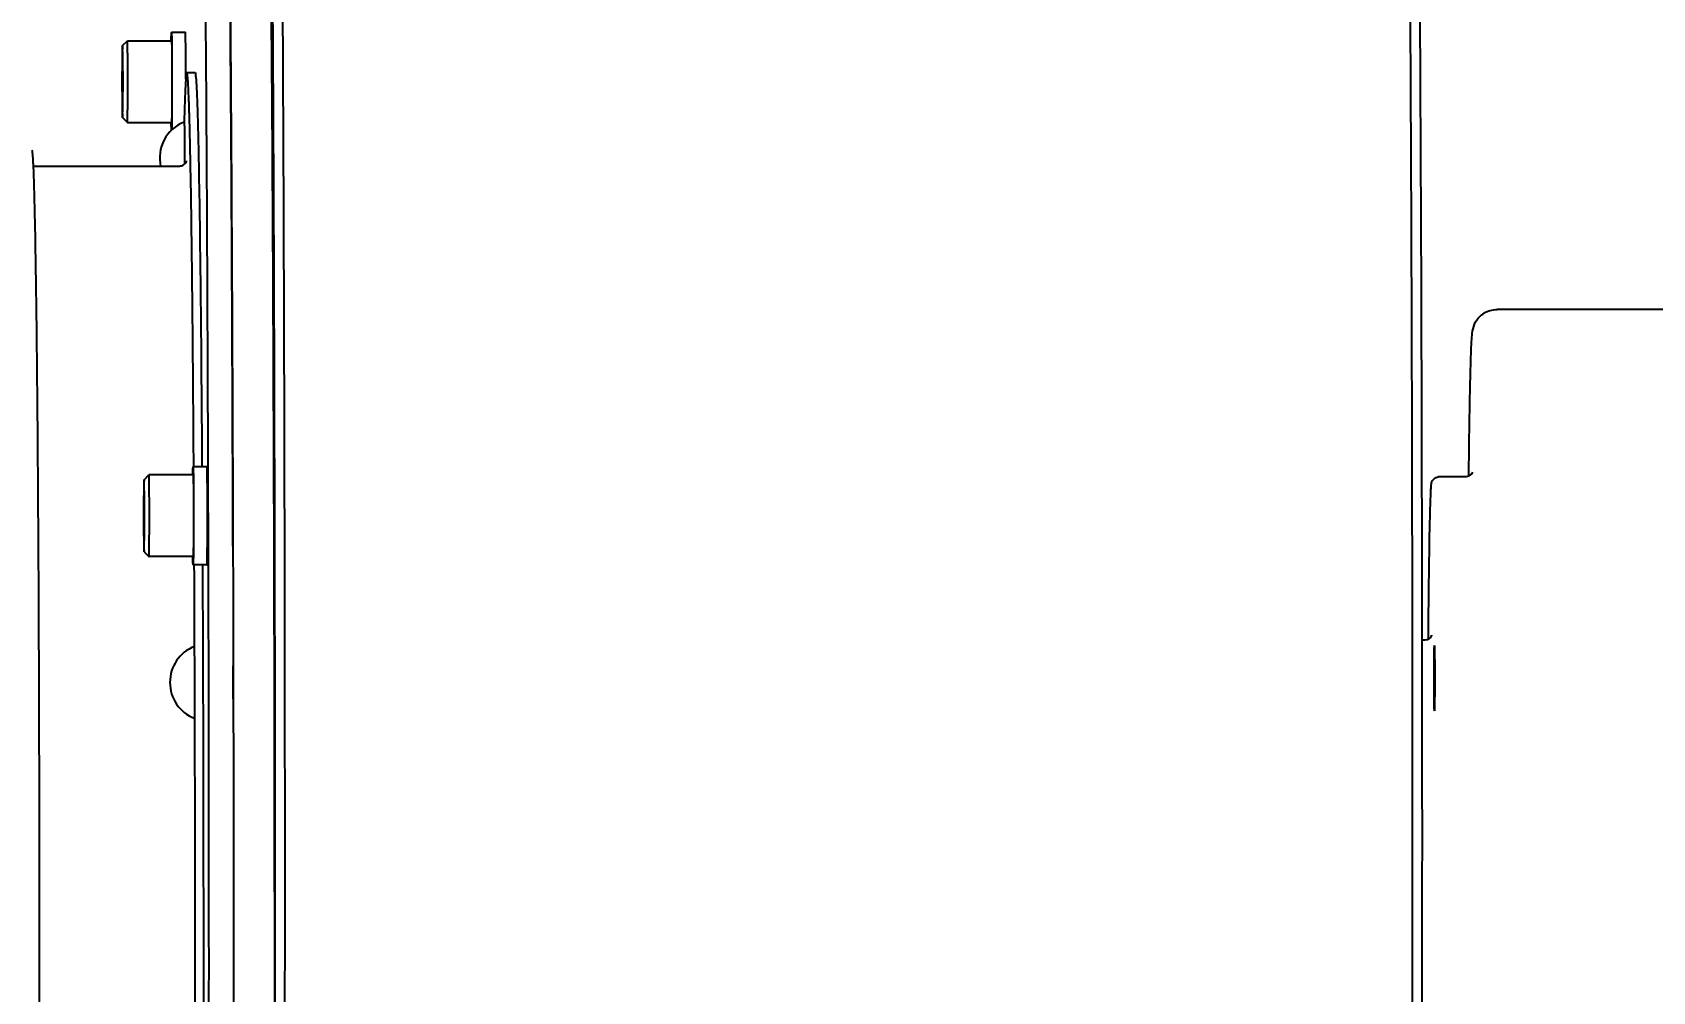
# Model space of a CAD drawing. Header units: millimetres. Extents: x 6781 to 13993, y -7973 to 4183.
# Drawn here: x 9490.7 to 9689, y 3056.6 to 3174.1 of the extents above; entities that cross this region are included whole.
import ezdxf

# ---------------------------------------------------------------- set-up
doc = ezdxf.new("R2010")
doc.units = ezdxf.units.MM
doc.header["$LTSCALE"] = 307.34
doc.header["$PDMODE"] = 3
doc.header["$PDSIZE"] = 8
doc.layers.get('0').update_dxf_attribs({"linetype": 'CONTINUOUS'})
doc.layers.get('Defpoints').update_dxf_attribs({"linetype": 'CONTINUOUS'})
doc.styles.get("Standard").update_dxf_attribs({"font": 'calibri.ttf'})
doc.dimstyles.new('DIMSTYLE_1', dxfattribs={"dimtxt": 40, "dimasz": 35, "dimexe": 1.5, "dimexo": 1, "dimgap": 1, "dimtad": 1, "dimdsep": 46, "dimtxsty": 'Standard', "dimblk": '_FILLED', "dimblk1": '_FILLED', "dimblk2": '_FILLED', "dimcen": 0.09, "dimazin": 2, "dimtp": 0.01, "dimtm": 0.01, "dimtfac": 1, "dimtofl": 0, "dimtmove": 0, "dimatfit": 3, "dimldrblk": '_FILLED', "dimfxl": 1, "dimtolj": 1, "dimarcsym": 0})
doc.dimstyles.new('DIMSTYLE_2', dxfattribs={"dimtxt": 35, "dimasz": 35, "dimexe": 1.5, "dimexo": 1, "dimgap": 0.875, "dimtad": 1, "dimdec": 0, "dimdsep": 46, "dimtxsty": 'Standard', "dimblk": '_FILLED', "dimblk1": '_FILLED', "dimblk2": '_FILLED', "dimcen": 0.09, "dimazin": 2, "dimtp": 0.01, "dimtm": 0.01, "dimtfac": 1, "dimtdec": 0, "dimtofl": 0, "dimtmove": 0, "dimatfit": 3, "dimldrblk": '_FILLED', "dimfxl": 1, "dimtolj": 1, "dimarcsym": 0})

# ---------------------------------------------------------------- blocks, each defined once
blk = doc.blocks.new('_FILLED')
at = {"color": 0, "linetype": 'ByBlock'}
blk.add_solid([(0, 0), (-1, 0.2143), (-1, -0.2143)], dxfattribs=at)
blk = doc.blocks.new('*D571')
at = {"color": 0, "linetype": 'Continuous', "lineweight": -2}
for p, q in [((9589.65, 3277.66), (10068.38, 3277.66)), ((10066.88, 3242.66), (10066.88, 3096.08)), ((9972.97, 3061.08), (10068.38, 3061.08))]:
    blk.add_line(p, q, dxfattribs=at)
at = {"layer": 'Defpoints', "color": 0}
for p in [(9588.65, 3277.66), (9971.97, 3061.08), (10066.88, 3061.08)]:
    blk.add_point(p, dxfattribs=at)
at = {"color": 0, "linetype": 'ByBlock', "lineweight": -2, "xscale": 35, "yscale": 35, "zscale": 35}
for p, rotation in [((10066.88, 3277.66), 90), ((10066.88, 3061.08), 270)]:
    blk.add_blockref('_FILLED', p, dxfattribs=dict(at, rotation=rotation))
at = {"color": 0, "lineweight": 25, "insert": (10048.25, 3169.37), "char_height": 35, "attachment_point": 5, "rotation": 90}
blk.add_mtext('\\A1;\\A1;217', dxfattribs=at)
blk = doc.blocks.new('*D575')
at = {"color": 0, "linetype": 'Continuous', "lineweight": -2}
for p, q in [((7353.4, 3070.86), (7353.4, 3460.04)), ((9985.73, 3045.68), (9985.73, 3460.04)), ((7388.4, 3458.54), (9950.73, 3458.54))]:
    blk.add_line(p, q, dxfattribs=at)
at = {"layer": 'Defpoints', "color": 0}
for p in [(9985.73, 3458.54), (7353.4, 3069.86), (9985.73, 3044.68)]:
    blk.add_point(p, dxfattribs=at)
at = {"color": 0, "linetype": 'ByBlock', "lineweight": -2, "xscale": 35, "yscale": 35, "zscale": 35, "rotation": 180}
blk.add_blockref('_FILLED', (7353.4, 3458.54), dxfattribs=at)
at = {"color": 0, "linetype": 'ByBlock', "lineweight": -2, "xscale": 35, "yscale": 35, "zscale": 35}
blk.add_blockref('_FILLED', (9985.73, 3458.54), dxfattribs=at)
at = {"color": 0, "lineweight": 25, "insert": (8687.25, 3479.94), "char_height": 40, "attachment_point": 5}
blk.add_mtext('\\A1;\\A1;C', dxfattribs=at)

msp = doc.modelspace()

# ---------------------------------------------------------------- linework, layer by layer
at = {"color": 0, "linetype": 'Continuous', "lineweight": 25}
for p, q in [((9509.38882, 3174.06921), (9507.68889, 3174.06921)), ((9501.68877, 3172.46902), (9502.28869, 3173.06899)), ((9502.28913, 3173.06921), (9507.68889, 3173.06921)), ((9507.71982, 3173.0702), (9507.72008, 3173.05172)), ((9501.66222, 3168.06921), (9501.67569, 3170.56921)), ((9501.67569, 3170.56921), (9501.70262, 3170.56921)), ((9501.70262, 3170.56921), (9501.71609, 3168.06921)), ((9509.4373, 3171.06921), (9509.43602, 3171.29397)), ((9509.43956, 3170.60377), (9509.4373, 3171.06921)), ((9501.67569, 3165.56921), (9501.66222, 3168.06921)), ((9501.66222, 3168.06921), (9501.71609, 3168.06921)), ((9501.71609, 3168.06921), (9501.70262, 3165.56921)), ((9509.56779, 3169.15902), (9510.56775, 3169.15902)), ((9501.70262, 3165.56921), (9501.67569, 3165.56921)), ((9501.68877, 3163.6694), (9502.28869, 3163.06942)), ((9507.72874, 3165.47009), (9507.7262, 3165.0681)), ((9502.28913, 3163.06921), (9507.68889, 3163.06921)), ((9509.27727, 3161.09334), (9509.27932, 3160.71077)), ((9509.27932, 3160.71077), (9509.28008, 3160.54349)), ((9508.56783, 3157.65902), (9490.75309, 3157.65902)), ((9510.99894, 3158.92639), (9511.00438, 3158.65284)), ((9716.95877, 3140.15845), (9669.96081, 3140.15845)), ((9512.03314, 3120.89661), (9510.33321, 3120.89661)), ((9666.50392, 3119.74093), (9666.50607, 3119.92804)), ((9504.33309, 3119.29642), (9504.93301, 3119.89639)), ((9510.33321, 3119.89661), (9504.93345, 3119.89661)), ((9510.36414, 3119.89773), (9510.36443, 3119.87653)), ((9512.08161, 3117.89662), (9512.08034, 3118.12096)), ((9515.18898, 3118.43694), (9515.18833, 3118.6493)), ((9515.1893, 3118.44875), (9515.18863, 3118.66034)), ((9520.18571, 3119.50642), (9520.18583, 3119.39783)), ((9520.32767, 3118.16206), (9520.32494, 3119.40933)), ((9520.32756, 3117.9654), (9520.32767, 3118.16206)), ((9666.16098, 3119.65845), (9662.76113, 3119.65845)), ((9504.30654, 3114.89661), (9504.32001, 3117.39661)), ((9504.32001, 3117.39661), (9504.34694, 3117.39661)), ((9504.34694, 3117.39661), (9504.3604, 3114.89661)), ((9504.32001, 3112.39661), (9504.30654, 3114.89661)), ((9504.30654, 3114.89661), (9504.3604, 3114.89661)), ((9504.3604, 3114.89661), (9504.34694, 3112.39661)), ((9504.34694, 3112.39661), (9504.32001, 3112.39661)), ((9510.38403, 3112.38108), (9510.38169, 3111.89659)), ((9510.3841, 3112.3964), (9510.38403, 3112.38108)), ((9504.33309, 3110.4968), (9504.93301, 3109.89683)), ((9512.07272, 3110.65396), (9512.0744, 3110.84281)), ((9512.08034, 3111.67223), (9512.08161, 3111.89576)), ((9515.20843, 3111.83337), (9515.20895, 3111.64932)), ((9515.20885, 3111.8466), (9515.20936, 3111.66226)), ((9520.21255, 3110.4085), (9520.21246, 3110.29916)), ((9520.34298, 3110.40645), (9520.34071, 3111.65475)), ((9510.33321, 3109.89661), (9504.93345, 3109.89661)), ((9512.03314, 3108.89661), (9510.33321, 3108.89661)), ((9510.36448, 3109.91988), (9510.36414, 3109.89542)), ((9661.92747, 3100.25221), (9661.92905, 3100.26318)), ((9510.52976, 3096.50806), (9510.52148, 3098.90304)), ((9661.1612, 3099.65845), (9660.75284, 3099.65845)), ((9661.55487, 3099.76581), (9661.55597, 3099.8936)), ((9511.52882, 3096.69869), (9511.52948, 3096.49857)), ((9511.52905, 3096.70755), (9511.52972, 3096.50783)), ((9515.24469, 3096.49861), (9515.24467, 3096.50781)), ((9510.54906, 3090.10476), (9510.5423, 3092.50508)), ((9511.54226, 3092.50476), (9511.54264, 3092.29871)), ((9511.54248, 3092.42975), (9511.54284, 3092.30556)), ((9515.2519, 3092.49931), (9515.25189, 3092.50671))]:
    msp.add_line(p, q, dxfattribs=at)
for centre, radius, start, end in [((9510.96935, 3158.71055), 4.72667, 111.4272246, 192.8538605), ((9470.13968, 3161.91589), 39.12825, 1.0347729, 1.1683948), ((9512.21846, 3094.49857), 4.72667, 111.4272246, 248.5727755)]:
    msp.add_arc(centre, radius, start, end, dxfattribs=at)
for points, knots in [([(9658.25797, 3268.11098), (9658.56797, 3257.07592), (9658.93912, 3228.73361), (9659.53391, 3155.44763), (9659.61589, 3093.19638), (9659.56817, 3048.25012)], [0, 0, 0, 0, 0.150627777, 0.386728488, 1, 1, 1, 1]), ([(9659.42808, 3268.09595), (9659.7482, 3257.2598), (9660.11821, 3229.15161), (9660.72698, 3155.87058), (9660.80693, 3093.4252), (9660.75873, 3048.24917)], [0, 0, 0, 0, 0.14792808, 0.38355466, 1, 1, 1, 1]), ([(9511.13571, 2886.55244), (9511.41348, 2897.02363), (9511.74728, 2923.71217), (9512.1052, 2970.38326), (9512.25152, 3017.23805), (9512.28845, 3058.54626), (9512.26442, 3090.22357), (9512.19043, 3120.96497), (9512.06848, 3149.8291), (9511.9262, 3172.30156), (9511.78808, 3188.68383), (9511.679, 3199.54741), (9511.56182, 3209.33812), (9511.43741, 3217.98061), (9511.30739, 3225.4095), (9511.17207, 3231.56526), (9511.05129, 3235.88234), (9510.94605, 3238.65808), (9510.87748, 3240.2418), (9510.79782, 3241.44166), (9510.74723, 3242.38222), (9510.64925, 3242.80396), (9510.63151, 3243.15869), (9510.56776, 3243.15876)], [0, 0, 0, 0, 0.088110477, 0.224499497, 0.392595177, 0.482233433, 0.571968392, 0.659052172, 0.740818635, 0.81476419, 0.848085252, 0.878624733, 0.906149056, 0.930446204, 0.951330861, 0.968643235, 0.982250003, 0.987631262, 0.992049417, 0.995497128, 0.997969391, 0.999463743, 1, 1, 1, 1]), ([(9514.83676, 3182.80835), (9514.87789, 3177.93778), (9515.04022, 3156.38847), (9515.13787, 3134.83871), (9515.19021, 3118.15963)], [0, 0, 0, 0, 0.226021701, 1, 1, 1, 1]), ([(9515.18863, 3118.66034), (9515.17042, 3124.41015), (9515.09195, 3145.62814), (9514.97061, 3166.84602), (9514.84092, 3182.31378)], [0, 0, 0, 0, 0.270987023, 1, 1, 1, 1]), ([(9519.84776, 3181.46724), (9519.8866, 3176.77569), (9520.03992, 3156.12233), (9520.13433, 3135.46855), (9520.18571, 3119.50642)], [0, 0, 0, 0, 0.227158253, 1, 1, 1, 1]), ([(9520.32494, 3119.40933), (9520.31289, 3124.82979), (9520.25856, 3145.50964), (9520.17126, 3166.18941), (9520.08159, 3181.44859)], [0, 0, 0, 0, 0.262112762, 1, 1, 1, 1]), ([(9521.53425, 3119.51091), (9521.52226, 3124.92045), (9521.46821, 3145.57008), (9521.38145, 3166.21964), (9521.29249, 3181.45954)], [0, 0, 0, 0, 0.261967367, 1, 1, 1, 1]), ([(9507.65797, 3173.07028), (9507.65904, 3173.1466), (9507.66121, 3173.28992), (9507.6648, 3173.49054), (9507.66849, 3173.66217), (9507.67228, 3173.80382), (9507.67565, 3173.90288), (9507.67853, 3173.96644), (9507.68046, 3174.00262), (9507.68252, 3174.03008), (9507.68419, 3174.05143), (9507.68637, 3174.06129), (9507.6874, 3174.06921), (9507.6889, 3174.0692)], [0, 0, 0, 0, 0.228974765, 0.42997454, 0.601911219, 0.74388023, 0.855119446, 0.899032138, 0.935052972, 0.963147484, 0.983295455, 0.995502679, 1, 1, 1, 1]), ([(9507.6889, 3174.0692), (9507.6904, 3174.06919), (9507.69141, 3174.06129), (9507.69361, 3174.05139), (9507.69527, 3174.03005), (9507.69733, 3174.00257), (9507.69926, 3173.96639), (9507.70215, 3173.90281), (9507.70551, 3173.80375), (9507.7093, 3173.66209), (9507.71299, 3173.49047), (9507.71658, 3173.28985), (9507.71875, 3173.14653), (9507.71982, 3173.0702)], [0, 0, 0, 0, 0.00451262, 0.016724987, 0.036879292, 0.064987287, 0.101016342, 0.144925934, 0.256174374, 0.398132785, 0.570068083, 0.771042379, 1, 1, 1, 1]), ([(9509.42839, 3172.31269), (9509.42716, 3172.44443), (9509.42463, 3172.69305), (9509.42029, 3173.04251), (9509.41569, 3173.34413), (9509.41083, 3173.59489), (9509.40648, 3173.77117), (9509.40264, 3173.8847), (9509.40019, 3173.9496), (9509.39715, 3173.99872), (9509.3956, 3174.03741), (9509.39149, 3174.05447), (9509.3914, 3174.0692), (9509.38882, 3174.06921)], [0, 0, 0, 0, 0.224875605, 0.424355667, 0.596515671, 0.739704072, 0.852541705, 0.897232842, 0.933954079, 0.962627481, 0.983184336, 0.995601052, 1, 1, 1, 1]), ([(9501.68878, 3172.46902), (9501.687, 3172.46725), (9501.68678, 3172.45782), (9501.68398, 3172.44101), (9501.68266, 3172.41243), (9501.67948, 3172.35469), (9501.67645, 3172.25663), (9501.67271, 3172.10966), (9501.66925, 3171.9241), (9501.66588, 3171.70191), (9501.66273, 3171.44512), (9501.65865, 3171.04096), (9501.65446, 3170.4702), (9501.65084, 3169.72238), (9501.64861, 3168.91178), (9501.64785, 3168.06919), (9501.64861, 3167.2266), (9501.65084, 3166.416), (9501.65446, 3165.6682), (9501.65865, 3165.09745), (9501.66273, 3164.6933), (9501.66588, 3164.43651), (9501.66925, 3164.21432), (9501.67271, 3164.02876), (9501.67645, 3163.88179), (9501.67948, 3163.78373), (9501.68266, 3163.72599), (9501.68398, 3163.69741), (9501.68678, 3163.6806), (9501.687, 3163.67116), (9501.68878, 3163.6694)], [0, 0, 0, 0, 0.000852584, 0.002874529, 0.006074354, 0.010449004, 0.022676885, 0.039445742, 0.060594744, 0.085925915, 0.115196328, 0.148129645, 0.223695801, 0.309754626, 0.403037685, 0.500002318, 0.596966521, 0.690248387, 0.776305673, 0.851870478, 0.884803342, 0.914073477, 0.93940455, 0.960553627, 0.977322596, 0.989550732, 0.993925454, 0.997125347, 0.999147371, 1, 1, 1, 1]), ([(9501.68916, 3163.66921), (9501.69105, 3163.66921), (9501.69111, 3163.68003), (9501.69413, 3163.69254), (9501.69526, 3163.72092), (9501.69749, 3163.75697), (9501.69929, 3163.80458), (9501.70211, 3163.88788), (9501.7053, 3164.01721), (9501.70886, 3164.2012), (9501.71224, 3164.42249), (9501.71542, 3164.67888), (9501.71954, 3165.08353), (9501.72378, 3165.65602), (9501.72744, 3166.40698), (9501.7297, 3167.22183), (9501.73046, 3168.06923), (9501.7297, 3168.91662), (9501.72744, 3169.73145), (9501.72378, 3170.48241), (9501.71954, 3171.05488), (9501.71542, 3171.45953), (9501.71224, 3171.71592), (9501.70886, 3171.93721), (9501.7053, 3172.1212), (9501.70211, 3172.25053), (9501.69929, 3172.33383), (9501.69749, 3172.38145), (9501.69526, 3172.41749), (9501.69413, 3172.44588), (9501.69111, 3172.45839), (9501.69105, 3172.46921), (9501.68916, 3172.46921)], [0, 0, 0, 0, 0.000644746, 0.002464348, 0.00547568, 0.00967672, 0.015057905, 0.021605298, 0.03813846, 0.059116699, 0.084340935, 0.113566346, 0.146514141, 0.222270305, 0.308698352, 0.402476942, 0.500002313, 0.597527251, 0.691304637, 0.777731137, 0.853485951, 0.886433297, 0.915658445, 0.940882584, 0.961860918, 0.978394195, 0.984941717, 0.990323032, 0.994524135, 0.997535542, 0.99935522, 1, 1, 1, 1]), ([(9502.28913, 3163.06921), (9502.29128, 3163.06921), (9502.29135, 3163.0815), (9502.29478, 3163.09572), (9502.29607, 3163.12798), (9502.2986, 3163.16893), (9502.30064, 3163.22304), (9502.30385, 3163.3177), (9502.30747, 3163.46467), (9502.31152, 3163.67374), (9502.31536, 3163.92521), (9502.31898, 3164.21656), (9502.32366, 3164.67639), (9502.32848, 3165.32693), (9502.33263, 3166.1803), (9502.3352, 3167.10625), (9502.33607, 3168.06921), (9502.3352, 3169.03216), (9502.33263, 3169.95812), (9502.32848, 3170.81148), (9502.32366, 3171.46202), (9502.31898, 3171.92185), (9502.31536, 3172.21321), (9502.31152, 3172.46467), (9502.30747, 3172.67375), (9502.30385, 3172.82071), (9502.30064, 3172.91537), (9502.2986, 3172.96948), (9502.29607, 3173.01044), (9502.29478, 3173.0427), (9502.29135, 3173.05691), (9502.29128, 3173.06921), (9502.28913, 3173.06921)], [0, 0, 0, 0, 0.000644672, 0.002464172, 0.005475614, 0.009676838, 0.015057736, 0.021605006, 0.038138306, 0.059116715, 0.084340833, 0.113567018, 0.146513495, 0.222269077, 0.308696379, 0.402474401, 0.5, 0.597525599, 0.691303621, 0.777730923, 0.853486505, 0.886432982, 0.915659167, 0.940883285, 0.961861694, 0.978394994, 0.984942264, 0.990323162, 0.994524386, 0.997535828, 0.999355328, 1, 1, 1, 1]), ([(9507.68889, 3173.06921), (9507.69183, 3173.06921), (9507.69097, 3173.05186), (9507.69591, 3173.03239), (9507.69691, 3172.98736), (9507.70011, 3172.93051), (9507.70241, 3172.85537), (9507.70617, 3172.72435), (9507.71031, 3172.52164), (9507.71489, 3172.23456), (9507.71912, 3171.89151), (9507.72299, 3171.49724), (9507.72517, 3171.2178), (9507.7262, 3171.07039)], [0, 0, 0, 0, 0.00441032, 0.017052681, 0.037999357, 0.067202448, 0.104558518, 0.149954285, 0.264220457, 0.408476333, 0.580788888, 0.778847792, 1, 1, 1, 1]), ([(9507.72008, 3173.05172), (9507.72199, 3172.91411), (9507.72997, 3172.25329), (9507.73455, 3171.59243), (9507.73737, 3171.06921)], [0, 0, 0, 0, 0.208258433, 1, 1, 1, 1]), ([(9509.43602, 3171.29397), (9509.43549, 3171.38432), (9509.43335, 3171.7239), (9509.43072, 3172.06347), (9509.42839, 3172.31269)], [0, 0, 0, 0, 0.266078199, 1, 1, 1, 1]), ([(9507.73737, 3171.06921), (9507.74554, 3169.55159), (9507.7476, 3167.33403), (9507.73594, 3164.60197), (9507.7252, 3163.38755), (9507.71688, 3162.87305)], [0, 0, 0, 0, 0.555486784, 0.811661403, 1, 1, 1, 1]), ([(9507.7262, 3171.07039), (9507.72702, 3170.95394), (9507.7302, 3170.45365), (9507.73226, 3169.95335), (9507.73339, 3169.5695)], [0, 0, 0, 0, 0.232757787, 1, 1, 1, 1]), ([(9507.73339, 3169.5695), (9507.73441, 3169.22236), (9507.73685, 3167.85589), (9507.73453, 3166.48941), (9507.72874, 3165.47009)], [0, 0, 0, 0, 0.254042139, 1, 1, 1, 1]), ([(9509.44474, 3168.33979), (9509.44466, 3168.53435), (9509.44399, 3169.28901), (9509.44199, 3170.04367), (9509.43956, 3170.60377)], [0, 0, 0, 0, 0.257810422, 1, 1, 1, 1]), ([(9509.5678, 3169.15886), (9509.53306, 3169.1589), (9509.51962, 3168.96805), (9509.46703, 3168.73857), (9509.43649, 3168.23042), (9509.39196, 3167.58077), (9509.35262, 3166.72344), (9509.29276, 3165.22007), (9509.25682, 3163.99657), (9509.23324, 3163.12061)], [0, 0, 0, 0, 0.01720359, 0.064837941, 0.143605492, 0.253475887, 0.394335926, 0.565977385, 1, 1, 1, 1]), ([(9510.41462, 3120.90347), (9510.39237, 3124.4382), (9510.34486, 3131.15076), (9510.25913, 3140.63681), (9510.16374, 3148.91604), (9510.07362, 3155.00316), (9509.99539, 3159.1785), (9509.93864, 3161.76102), (9509.88072, 3163.96226), (9509.82236, 3165.77617), (9509.76328, 3167.19021), (9509.71165, 3168.12753), (9509.66593, 3168.6619), (9509.63754, 3168.93148), (9509.60924, 3169.06145), (9509.58774, 3169.15884), (9509.5678, 3169.15886)], [0, 0, 0, 0, 0.219649858, 0.417123348, 0.58947857, 0.734148454, 0.795409814, 0.848979548, 0.894653565, 0.932266146, 0.961678549, 0.982784479, 0.990203033, 0.995525448, 0.998760947, 1, 1, 1, 1]), ([(9510.56775, 3169.15886), (9510.62495, 3169.15882), (9510.61515, 3168.82478), (9510.70924, 3168.44555), (9510.73432, 3167.57443), (9510.79843, 3166.47242), (9510.84662, 3165.01614), (9510.92438, 3162.47336), (9510.9693, 3160.40538), (9510.99894, 3158.92639)], [0, 0, 0, 0, 0.016738329, 0.064528649, 0.143689558, 0.254049694, 0.39532796, 0.567085223, 1, 1, 1, 1]), ([(9507.7262, 3165.0681), (9507.72517, 3164.92068), (9507.72299, 3164.64124), (9507.71912, 3164.24695), (9507.71489, 3163.9039), (9507.71031, 3163.6168), (9507.70617, 3163.41408), (9507.70241, 3163.28305), (9507.70011, 3163.20791), (9507.69692, 3163.15106), (9507.69591, 3163.10602), (9507.69097, 3163.08655), (9507.69183, 3163.06921), (9507.68889, 3163.06921)], [0, 0, 0, 0, 0.221149072, 0.419206177, 0.591518002, 0.73577432, 0.850041952, 0.895438322, 0.932795352, 0.961999345, 0.982946525, 0.995589429, 1, 1, 1, 1]), ([(9507.68271, 3162.1059), (9507.6737, 3162.21321), (9507.6682, 3162.53416), (9507.66097, 3162.85462), (9507.65798, 3163.06759)], [0, 0, 0, 0, 0.335807409, 1, 1, 1, 1]), ([(9507.71688, 3162.87305), (9507.71426, 3162.71101), (9507.70882, 3162.46001), (9507.70249, 3162.20885), (9507.69616, 3162.12002)], [0, 0, 0, 0, 0.64535715, 1, 1, 1, 1]), ([(9509.26155, 3162.62252), (9509.26334, 3162.52385), (9509.27096, 3162.01415), (9509.2748, 3161.5044), (9509.27727, 3161.09334)], [0, 0, 0, 0, 0.193595666, 1, 1, 1, 1]), ([(9490.56862, 3159.65902), (9490.61159, 3159.65902), (9490.61308, 3159.41322), (9490.68157, 3159.12886), (9490.70746, 3158.48367), (9490.75812, 3157.66453), (9490.79893, 3156.58238), (9490.86306, 3154.68919), (9490.93553, 3151.74986), (9491.01647, 3147.5684), (9491.0932, 3142.53904), (9491.1656, 3136.71199), (9491.23248, 3130.14271), (9491.29325, 3122.8947), (9491.36749, 3112.08062), (9491.43868, 3097.4372), (9491.49005, 3078.91814), (9491.5074, 3059.65898), (9491.49005, 3040.39984), (9491.43868, 3021.88083), (9491.36749, 3007.23746), (9491.29325, 2996.42341), (9491.23249, 2989.1754), (9491.1656, 2982.60613), (9491.0932, 2976.77908), (9491.01647, 2971.7497), (9490.93553, 2967.56823), (9490.86306, 2964.62888), (9490.79893, 2962.73568), (9490.75812, 2961.65352), (9490.70746, 2960.83438), (9490.68157, 2960.18918), (9490.61308, 2959.90482), (9490.61159, 2959.65902), (9490.56862, 2959.65902)], [0, 0, 0, 0, 0.0006445, 0.002463807, 0.005475645, 0.009676889, 0.015057242, 0.021605055, 0.038137771, 0.05911701, 0.084340704, 0.113566516, 0.146513734, 0.182864617, 0.222268971, 0.308696196, 0.402474429, 0.500000247, 0.597525887, 0.691303782, 0.777730766, 0.81713504, 0.853485855, 0.886433046, 0.915658883, 0.940882632, 0.961861969, 0.978394802, 0.984942647, 0.990323042, 0.994524321, 0.997536174, 0.999355494, 1, 1, 1, 1]), ([(9509.28008, 3160.54349), (9509.2807, 3160.39701), (9509.28294, 3159.78603), (9509.28381, 3159.17505), (9509.28381, 3158.71055)], [0, 0, 0, 0, 0.239740031, 1, 1, 1, 1]), ([(9509.50467, 3158.35164), (9509.51043, 3158.38251), (9509.4302, 3158.08702), (9509.32064, 3158.00834), (9508.99875, 3157.70942), (9508.72296, 3157.65902), (9508.56783, 3157.65902)], [0, 0, 0, 0, 0.07587359, 0.336388514, 0.625278055, 1, 1, 1, 1]), ([(9509.28381, 3158.71055), (9509.28381, 3158.52397), (9509.28366, 3158.2757), (9509.28332, 3158.02744), (9509.28322, 3157.96576)], [0, 0, 0, 0, 0.751543674, 1, 1, 1, 1]), ([(9511.00438, 3158.65284), (9511.0513, 3156.27485), (9511.25282, 3143.69241), (9511.35033, 3131.10859), (9511.41457, 3120.90327)], [0, 0, 0, 0, 0.189006753, 1, 1, 1, 1]), ([(9666.50607, 3119.92804), (9666.53567, 3122.49655), (9666.58306, 3126.08607), (9666.66462, 3130.51091), (9666.72435, 3133.0132), (9666.78194, 3134.95498), (9666.85163, 3136.39077), (9666.92464, 3137.57576), (9667.29816, 3138.76698), (9668.34055, 3139.8541), (9669.40978, 3140.15845), (9669.96081, 3140.15845)], [0, 0, 0, 0, 0.35160661, 0.491383049, 0.605774093, 0.694233795, 0.757259583, 0.802589488, 0.85658247, 0.924574256, 1, 1, 1, 1]), ([(9510.30229, 3119.89821), (9510.30337, 3119.9745), (9510.30553, 3120.11774), (9510.30912, 3120.31825), (9510.31281, 3120.48977), (9510.3166, 3120.63134), (9510.31996, 3120.73035), (9510.32284, 3120.79388), (9510.32478, 3120.83004), (9510.32684, 3120.85749), (9510.3285, 3120.87883), (9510.3307, 3120.8887), (9510.33171, 3120.89661), (9510.33321, 3120.89661)], [0, 0, 0, 0, 0.228971621, 0.429955994, 0.601890909, 0.743854095, 0.855093296, 0.899003426, 0.935033264, 0.963132697, 0.983278911, 0.995491085, 1, 1, 1, 1]), ([(9510.33321, 3120.89661), (9510.33471, 3120.89661), (9510.33572, 3120.8887), (9510.33792, 3120.87882), (9510.33959, 3120.85747), (9510.34165, 3120.83001), (9510.34358, 3120.79383), (9510.34646, 3120.73026), (9510.34983, 3120.63121), (9510.35361, 3120.48957), (9510.35731, 3120.31796), (9510.3609, 3120.11736), (9510.36306, 3119.97405), (9510.36414, 3119.89773)], [0, 0, 0, 0, 0.004509022, 0.016721801, 0.036868143, 0.064966726, 0.100997578, 0.144909519, 0.25614762, 0.398115125, 0.57004686, 0.771033631, 1, 1, 1, 1]), ([(9512.07272, 3119.13924), (9512.07149, 3119.27105), (9512.06896, 3119.51978), (9512.06461, 3119.8694), (9512.06001, 3120.17117), (9512.05515, 3120.42206), (9512.0508, 3120.59842), (9512.04696, 3120.71201), (9512.04451, 3120.77694), (9512.04147, 3120.82609), (9512.03991, 3120.8648), (9512.0358, 3120.88186), (9512.03572, 3120.89661), (9512.03314, 3120.89661)], [0, 0, 0, 0, 0.224871887, 0.424347336, 0.596508555, 0.739698299, 0.852538031, 0.897230235, 0.933952411, 0.962626638, 0.983184195, 0.995601349, 1, 1, 1, 1]), ([(9666.91798, 3120.22935), (9666.9213, 3120.24986), (9666.86354, 3120.02027), (9666.73121, 3119.90276), (9666.38335, 3119.65845), (9666.16098, 3119.65845)], [0, 0, 0, 0, 0.062596621, 0.33022544, 1, 1, 1, 1]), ([(9504.33309, 3119.29641), (9504.3302, 3119.29355), (9504.33103, 3119.27732), (9504.32634, 3119.24877), (9504.32516, 3119.19915), (9504.32212, 3119.13284), (9504.31984, 3119.04814), (9504.31622, 3118.90096), (9504.31226, 3118.67559), (9504.30795, 3118.35855), (9504.30406, 3117.98327), (9504.30063, 3117.55613), (9504.29877, 3117.25476), (9504.29792, 3117.09661)], [0, 0, 0, 0, 0.005537651, 0.01938751, 0.041541162, 0.071928653, 0.110418421, 0.156848268, 0.272734701, 0.417651997, 0.589137548, 0.784384627, 1, 1, 1, 1]), ([(9504.36902, 3112.69661), (9504.37094, 3113.05199), (9504.37366, 3113.78872), (9504.37498, 3114.90657), (9504.37362, 3116.02374), (9504.37026, 3116.91924), (9504.36617, 3117.57781), (9504.36266, 3118.00783), (9504.35869, 3118.38422), (9504.35433, 3118.7002), (9504.35021, 3118.92377), (9504.34663, 3119.06772), (9504.34406, 3119.15046), (9504.34168, 3119.21088), (9504.33891, 3119.26184), (9504.33718, 3119.27716), (9504.33483, 3119.29813), (9504.33309, 3119.29641)], [0, 0, 0, 0, 0.161518514, 0.334837327, 0.508054133, 0.669258929, 0.741839642, 0.807368476, 0.864714122, 0.912888112, 0.951060446, 0.966183407, 0.978574018, 0.9881777, 0.994958344, 0.998887865, 1, 1, 1, 1]), ([(9504.97384, 3112.39661), (9504.97601, 3112.79858), (9504.9791, 3113.63191), (9504.9806, 3114.89662), (9504.97934, 3115.96578), (9504.97673, 3116.79911), (9504.97407, 3117.38235), (9504.97074, 3117.92306), (9504.96679, 3118.41197), (9504.96234, 3118.84078), (9504.95737, 3119.20198), (9504.95285, 3119.45816), (9504.94863, 3119.62432), (9504.94615, 3119.71989), (9504.94234, 3119.79221), (9504.9417, 3119.84973), (9504.93526, 3119.8743), (9504.93715, 3119.89661), (9504.93345, 3119.8966)], [0, 0, 0, 0, 0.160771294, 0.333292834, 0.505816952, 0.588383122, 0.666584809, 0.73908442, 0.804641923, 0.862135956, 0.910582889, 0.949154049, 0.964523593, 0.97719156, 0.987105232, 0.994221106, 0.998516694, 1, 1, 1, 1]), ([(9510.33321, 3119.8966), (9510.33614, 3119.89662), (9510.3353, 3119.87925), (9510.34021, 3119.85983), (9510.34123, 3119.81478), (9510.34443, 3119.75795), (9510.34672, 3119.68281), (9510.35049, 3119.55179), (9510.35462, 3119.34908), (9510.35921, 3119.06199), (9510.36344, 3118.71894), (9510.36731, 3118.32465), (9510.36949, 3118.04521), (9510.37052, 3117.89779)], [0, 0, 0, 0, 0.004398499, 0.017040634, 0.037983783, 0.067179215, 0.104539061, 0.149929915, 0.264200091, 0.408457878, 0.580772587, 0.77883944, 1, 1, 1, 1]), ([(9510.36443, 3119.87653), (9510.36634, 3119.73902), (9510.3743, 3119.07908), (9510.37887, 3118.41909), (9510.38169, 3117.89662)], [0, 0, 0, 0, 0.208359423, 1, 1, 1, 1]), ([(9512.08034, 3118.12096), (9512.07981, 3118.21126), (9512.07767, 3118.55069), (9512.07504, 3118.89012), (9512.07272, 3119.13924)], [0, 0, 0, 0, 0.266046999, 1, 1, 1, 1]), ([(9661.55597, 3099.8936), (9661.57927, 3102.59055), (9661.62713, 3107.29382), (9661.70994, 3112.7139), (9661.78628, 3115.95298), (9661.83571, 3117.36895), (9661.87422, 3118.20224), (9661.91004, 3118.62153), (9661.94668, 3119.20993), (9662.40421, 3119.65845), (9662.76113, 3119.65845)], [0, 0, 0, 0, 0.401709362, 0.700566223, 0.80735176, 0.884308076, 0.911545764, 0.931655726, 0.946840154, 1, 1, 1, 1]), ([(9504.29792, 3117.09661), (9504.29603, 3116.74453), (9504.29331, 3116.01463), (9504.29198, 3114.90668), (9504.29327, 3113.79804), (9504.29653, 3112.9079), (9504.30052, 3112.25152), (9504.30396, 3111.82108), (9504.30785, 3111.4428), (9504.31217, 3111.12311), (9504.31615, 3110.89581), (9504.31978, 3110.74734), (9504.32207, 3110.66189), (9504.32512, 3110.59498), (9504.32631, 3110.54493), (9504.33101, 3110.51606), (9504.3302, 3110.49972), (9504.33309, 3110.49681)], [0, 0, 0, 0, 0.160025741, 0.33174627, 0.503576295, 0.663908673, 0.73632784, 0.801912677, 0.859551311, 0.908267827, 0.947237367, 0.962853305, 0.975800252, 0.986020264, 0.993475449, 0.998135027, 1, 1, 1, 1]), ([(9510.37052, 3117.89779), (9510.3735, 3117.47195), (9510.38214, 3115.63823), (9510.38119, 3113.80447), (9510.37361, 3112.39661)], [0, 0, 0, 0, 0.232232548, 1, 1, 1, 1]), ([(9510.38169, 3117.89662), (9510.38404, 3117.45941), (9510.39104, 3115.62601), (9510.39007, 3113.79258), (9510.3841, 3112.3964)], [0, 0, 0, 0, 0.238472458, 1, 1, 1, 1]), ([(9512.08911, 3114.89661), (9512.08911, 3115.15766), (9512.08849, 3116.15767), (9512.08559, 3117.15768), (9512.08161, 3117.89662)], [0, 0, 0, 0, 0.261051806, 1, 1, 1, 1]), ([(9512.08161, 3111.89576), (9512.08287, 3112.13045), (9512.08742, 3113.13072), (9512.08911, 3114.13101), (9512.08911, 3114.89661)], [0, 0, 0, 0, 0.23462463, 1, 1, 1, 1]), ([(9504.33309, 3110.49681), (9504.33482, 3110.49507), (9504.33723, 3110.51624), (9504.33891, 3110.53164), (9504.34172, 3110.58307), (9504.3441, 3110.64399), (9504.34669, 3110.72746), (9504.35027, 3110.87265), (9504.35441, 3111.09811), (9504.35878, 3111.41673), (9504.36276, 3111.79618), (9504.36627, 3112.22954), (9504.36815, 3112.53574), (9504.36902, 3112.69661)], [0, 0, 0, 0, 0.003351915, 0.015240998, 0.035746763, 0.064804237, 0.10229103, 0.148037948, 0.263508637, 0.409217624, 0.582601861, 0.780714336, 1, 1, 1, 1]), ([(9504.93345, 3109.89662), (9504.93716, 3109.89662), (9504.93526, 3109.91889), (9504.94171, 3109.9435), (9504.94233, 3110.001), (9504.94615, 3110.07334), (9504.94863, 3110.1689), (9504.95285, 3110.33506), (9504.95737, 3110.59124), (9504.96234, 3110.95243), (9504.9668, 3111.38125), (9504.97074, 3111.87016), (9504.97287, 3112.21535), (9504.97384, 3112.39661)], [0, 0, 0, 0, 0.004450314, 0.017330213, 0.038677442, 0.068406207, 0.106404508, 0.152500881, 0.268187162, 0.413495932, 0.585922366, 0.782569125, 1, 1, 1, 1]), ([(9510.37361, 3112.39661), (9510.37338, 3112.35365), (9510.37245, 3112.18661), (9510.37139, 3112.01958), (9510.37052, 3111.8955)], [0, 0, 0, 0, 0.25717124, 1, 1, 1, 1]), ([(9510.37052, 3111.8955), (9510.36949, 3111.74807), (9510.36731, 3111.46863), (9510.36344, 3111.07435), (9510.35921, 3110.73132), (9510.35462, 3110.44424), (9510.35049, 3110.24153), (9510.34673, 3110.11049), (9510.34443, 3110.03536), (9510.34123, 3109.97849), (9510.34023, 3109.93347), (9510.33529, 3109.91394), (9510.33615, 3109.89664), (9510.33321, 3109.89662)], [0, 0, 0, 0, 0.221173567, 0.419202065, 0.591509939, 0.735757926, 0.850022644, 0.895422467, 0.932784097, 0.961985085, 0.982941382, 0.995587514, 1, 1, 1, 1]), ([(9510.38169, 3111.89659), (9510.38066, 3111.70664), (9510.37662, 3111.04773), (9510.37097, 3110.38881), (9510.36448, 3109.91988)], [0, 0, 0, 0, 0.288266979, 1, 1, 1, 1]), ([(9512.03314, 3108.89661), (9512.03572, 3108.89661), (9512.0358, 3108.91136), (9512.03991, 3108.92842), (9512.04147, 3108.96713), (9512.04451, 3109.01628), (9512.04696, 3109.08121), (9512.0508, 3109.1948), (9512.05515, 3109.37116), (9512.06001, 3109.62204), (9512.06461, 3109.9238), (9512.06896, 3110.27342), (9512.07149, 3110.52215), (9512.07272, 3110.65396)], [0, 0, 0, 0, 0.004398652, 0.016815798, 0.037373343, 0.066047552, 0.102769708, 0.147461889, 0.260301574, 0.403491283, 0.575652496, 0.775127992, 1, 1, 1, 1]), ([(9512.0744, 3110.84281), (9512.07496, 3110.90839), (9512.07722, 3111.18486), (9512.07909, 3111.46134), (9512.08034, 3111.67223)], [0, 0, 0, 0, 0.237204128, 1, 1, 1, 1]), ([(9515.20936, 3111.66226), (9515.21281, 3110.40975), (9515.22619, 3105.35828), (9515.2374, 3100.30679), (9515.24467, 3096.50781)], [0, 0, 0, 0, 0.24794824, 1, 1, 1, 1]), ([(9520.21281, 3110.31004), (9520.22967, 3104.01937), (9520.28434, 3078.43472), (9520.28779, 3052.84996), (9520.26191, 3033.55597)], [0, 0, 0, 0, 0.245877145, 1, 1, 1, 1]), ([(9520.36419, 3047.65656), (9520.3814, 3063.38114), (9520.38182, 3084.2978), (9520.35226, 3105.21442), (9520.34298, 3110.40645)], [0, 0, 0, 0, 0.751774672, 1, 1, 1, 1]), ([(9521.57417, 3048.25023), (9521.59068, 3063.8012), (9521.59079, 3084.48721), (9521.56171, 3105.17318), (9521.5526, 3110.30819)], [0, 0, 0, 0, 0.751763913, 1, 1, 1, 1]), ([(9510.33321, 3108.89661), (9510.33171, 3108.89661), (9510.3307, 3108.90452), (9510.3285, 3108.91439), (9510.32684, 3108.93573), (9510.32478, 3108.96318), (9510.32284, 3108.99934), (9510.31996, 3109.06287), (9510.3166, 3109.16188), (9510.31281, 3109.30345), (9510.30912, 3109.47497), (9510.30553, 3109.67548), (9510.30337, 3109.81872), (9510.30229, 3109.895)], [0, 0, 0, 0, 0.004508915, 0.016721089, 0.036867302, 0.064966735, 0.100996572, 0.144906702, 0.256145902, 0.398109088, 0.570044003, 0.771028377, 1, 1, 1, 1]), ([(9510.36414, 3109.89542), (9510.36306, 3109.81911), (9510.3609, 3109.67581), (9510.35731, 3109.47522), (9510.35361, 3109.30362), (9510.34983, 3109.16199), (9510.34646, 3109.06294), (9510.34358, 3108.99939), (9510.34165, 3108.96321), (9510.33958, 3108.93575), (9510.33792, 3108.9144), (9510.33572, 3108.90452), (9510.33471, 3108.89661), (9510.33321, 3108.89661)], [0, 0, 0, 0, 0.228965975, 0.429952937, 0.601884551, 0.743852307, 0.85509034, 0.899002376, 0.935033265, 0.963131789, 0.983278129, 0.995490937, 1, 1, 1, 1]), ([(9510.52148, 3098.90304), (9510.51845, 3099.75041), (9510.50606, 3103.08558), (9510.49188, 3106.42073), (9510.48019, 3108.90852)], [0, 0, 0, 0, 0.254070513, 1, 1, 1, 1]), ([(9511.48015, 3108.9081), (9511.48483, 3107.91175), (9511.50321, 3103.84491), (9511.51875, 3099.77805), (9511.52905, 3096.70755)], [0, 0, 0, 0, 0.244994828, 1, 1, 1, 1]), ([(9661.92895, 3100.26248), (9661.92735, 3100.25286), (9661.85044, 3099.93417), (9661.47931, 3099.65845), (9661.1612, 3099.65845)], [0, 0, 0, 0, 0.029743751, 1, 1, 1, 1]), ([(9662.291, 3091.01379), (9662.2652, 3091.01379), (9662.31054, 3091.17675), (9662.25693, 3091.34352), (9662.27718, 3091.74024), (9662.25474, 3092.44403), (9662.25846, 3093.56401), (9662.2511, 3095.01364), (9662.25846, 3096.46331), (9662.25473, 3097.58337), (9662.27718, 3098.28724), (9662.25692, 3098.68402), (9662.31054, 3098.85082), (9662.2652, 3099.01379), (9662.291, 3099.01379)], [0, 0, 0, 0, 0.00967257, 0.038124824, 0.084346003, 0.146509132, 0.308677076, 0.49997984, 0.691285214, 0.853469531, 0.915641264, 0.961870989, 0.990326342, 1, 1, 1, 1]), ([(9662.291, 3099.01379), (9662.3168, 3099.01379), (9662.27146, 3098.85084), (9662.32507, 3098.68406), (9662.30483, 3098.28734), (9662.32726, 3097.58356), (9662.32355, 3096.46358), (9662.3309, 3095.01395), (9662.32355, 3093.56427), (9662.32727, 3092.44422), (9662.30482, 3091.74034), (9662.32508, 3091.34357), (9662.27146, 3091.17676), (9662.3168, 3091.01379), (9662.291, 3091.01379)], [0, 0, 0, 0, 0.00967257, 0.038124824, 0.084346003, 0.146509132, 0.308677076, 0.49997984, 0.691285214, 0.853469531, 0.915641264, 0.961870989, 0.990326342, 1, 1, 1, 1]), ([(9511.54284, 3092.30556), (9511.55654, 3087.60492), (9511.59896, 3068.48952), (9511.59411, 3049.37402), (9511.56297, 3034.95927)], [0, 0, 0, 0, 0.245908998, 1, 1, 1, 1]), ([(9515.2519, 3092.49931), (9515.26038, 3087.50148), (9515.28642, 3067.40443), (9515.28159, 3047.30734), (9515.26028, 3032.20812)], [0, 0, 0, 0, 0.248684792, 1, 1, 1, 1]), ([(9510.56302, 3034.95875), (9510.57291, 3039.54063), (9510.6009, 3057.92263), (9510.58633, 3076.30469), (9510.54906, 3090.10476)], [0, 0, 0, 0, 0.249259428, 1, 1, 1, 1])]:
    msp.add_open_spline(points, degree=3, knots=knots, dxfattribs=at)
for points in [[(9509.24261, 3163.11052), (9509.26439, 3162.97994), (9509.24623, 3162.84543), (9509.2598, 3162.71375)], [(9515.21074, 3111.15717), (9515.20411, 3113.5877), (9515.19697, 3116.01823), (9515.1893, 3118.44875)], [(9515.19021, 3118.15963), (9515.19682, 3116.05529), (9515.20302, 3113.95095), (9515.20885, 3111.8466)], [(9520.18604, 3119.40565), (9520.19085, 3117.90736), (9520.19546, 3116.40908), (9520.19988, 3114.91079)], [(9520.34071, 3111.65475), (9520.33682, 3113.76251), (9520.33261, 3115.87027), (9520.32807, 3117.97804)], [(9521.54394, 3114.90661), (9521.54088, 3116.44138), (9521.53765, 3117.97614), (9521.53425, 3119.51091)], [(9520.19988, 3114.91079), (9520.2043, 3113.41003), (9520.20852, 3111.90926), (9520.21255, 3110.4085)], [(9521.5526, 3110.30819), (9521.54988, 3111.84099), (9521.547, 3113.3738), (9521.54394, 3114.90661)], [(9510.5423, 3092.50508), (9510.53839, 3093.83941), (9510.53421, 3095.17373), (9510.52976, 3096.50806)], [(9511.52972, 3096.50783), (9511.53417, 3095.17347), (9511.53835, 3093.83911), (9511.54226, 3092.50476)], [(9515.24467, 3096.50781), (9515.24722, 3095.17165), (9515.24963, 3093.83548), (9515.2519, 3092.49931)], [(9515.25189, 3092.50671), (9515.24963, 3093.83735), (9515.24723, 3095.16798), (9515.24469, 3096.49861)]]:
    msp.add_open_spline(points, degree=3, dxfattribs=at)

# ---------------------------------------------------------------- dimensions: what is measured, and where the dimension line sits
dim = msp.add_linear_dim(base=(9985.73345, 3458.53644), p1=(7353.39946, 3069.85845), p2=(9985.73345, 3044.67724), text='\\A1;C', dimstyle='DIMSTYLE_1', override={"dimtxsty": 'Standard', "dimldrblk": '_FILLED'}, dxfattribs=at)
dim.commit()
dim.dimension.update_dxf_attribs({"geometry": '*D575', "text_midpoint": (8687.24722, 3458.53644), "dimtype": 160})
dim = msp.add_linear_dim(base=(10066.87652, 3061.07607), p1=(9588.65239, 3277.65869), p2=(9971.96867, 3061.07607), angle=90, text='\\A1;<>', dimstyle='DIMSTYLE_2', override={"dimtxsty": 'Standard', "dimldrblk": '_FILLED'}, dxfattribs=at)
dim.commit()
dim.dimension.update_dxf_attribs({"geometry": '*D571', "text_midpoint": (10048.24575, 3169.36738)})

doc.saveas('drawing.dxf')
